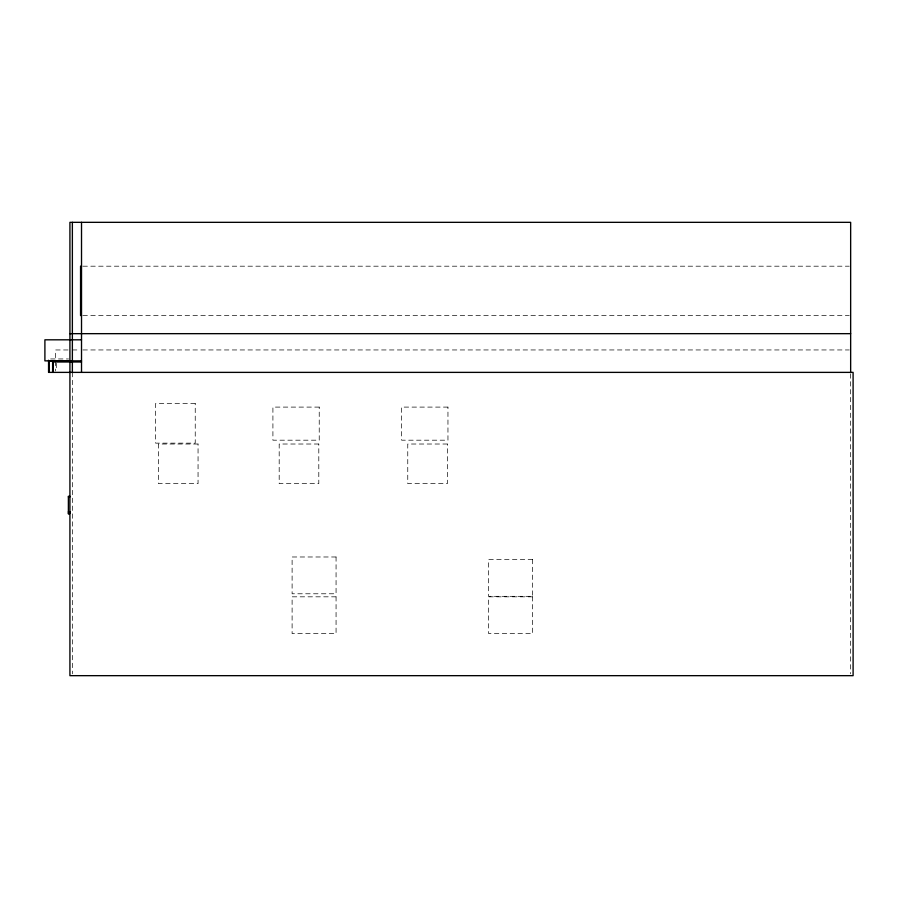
<?xml version="1.0" encoding="UTF-8"?>
<svg xmlns="http://www.w3.org/2000/svg" width="898" height="898" viewBox="0 0 898 898"><rect width="100%" height="100%" fill="white"/><g stroke="black" fill="none" stroke-linecap="round" stroke-linejoin="round"><path stroke-width="0.67" stroke-dasharray="4.49 3.37" d="M82.919 266.19L849.25 266.19M82.919 315.546L849.25 315.546M68.068 349.962L55.609 349.962L55.609 359.772M72.368 349.951L80.203 349.951M82.919 349.951L849.25 349.951M50.625 358.953L68.54 358.953M850.653 373.781L850.653 673.826M72.368 372.378L72.368 673.826M56.293 363.286L56.293 369.774M55.609 361.164L55.609 370.975M195.236 403.516L155.612 403.516L155.612 443.141L195.236 443.141L195.236 403.516M319.228 407.097L272.913 407.097L272.913 440.188L319.228 440.188L319.228 407.097M447.956 407.097L401.642 407.097L401.642 440.188L447.956 440.188L447.956 407.097M198.054 444.016L158.43 444.016L158.43 483.64L198.054 483.64L198.054 444.016M318.801 444.016L279.188 444.016L279.188 483.64L318.801 483.64L318.801 444.016M447.384 444.016L407.759 444.016L407.759 483.64L447.384 483.64L447.384 444.016M336.065 556.985L292.108 556.985L292.108 593.78L336.065 593.78L336.065 556.985M532.626 559.533L488.669 559.533L488.669 596.317L532.626 596.317L532.626 559.533M336.065 596.822L292.108 596.822L292.108 633.606L336.065 633.606L336.065 596.822M532.626 596.822L488.669 596.822L488.669 633.606L532.626 633.606L532.626 596.822"/><path stroke-width="1.35" d="M81.516 266.19L80.562 266.19L80.562 315.546L81.516 315.546M69.921 333.663L850.653 333.663M81.516 339.814L44.9 339.814L44.9 360.861L81.516 360.861M69.921 361.243L49.21 361.243L49.21 372.378M81.516 361.984L52.612 361.984L52.612 372.378M69.921 496.268L68.383 496.268L68.383 513.97M68.383 496.875L69.921 496.875M68.383 511.737L69.921 511.737M68.383 512.309L69.921 512.309M68.383 513.589L69.921 513.589M850.653 372.378L850.653 222.334L69.921 222.334L69.921 675.666L853.1 675.666L853.1 372.378L48.559 372.378L48.559 360.255M81.516 222.334L81.516 372.378M72.368 222.334L72.368 372.378M53.105 361.243L53.105 372.378"/></g></svg>
